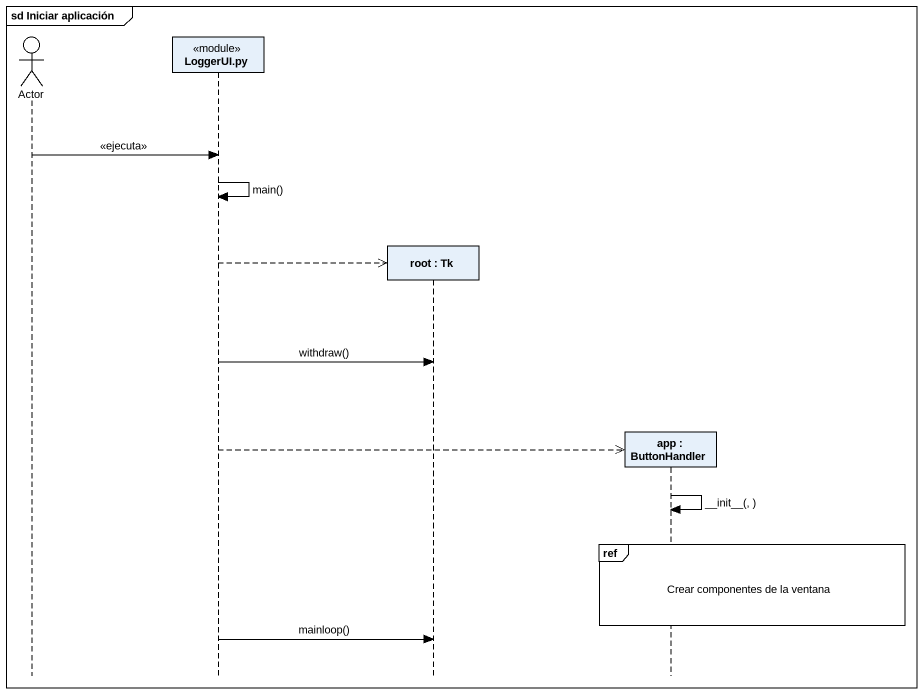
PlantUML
@startuml
mainframe sd Iniciar aplicación
hide footbox
actor "Actor" as Actor_
participant "LoggerUI.py" as LoggerUI_py <<module>>
participant "root : Tk" as root
participant "app : ButtonHandler" as app

Actor_ -> LoggerUI_py : <<ejecuta>>
LoggerUI_py -> LoggerUI_py : main()
LoggerUI_py -->> root **
LoggerUI_py -> root : withdraw()
LoggerUI_py -->> app **
app -> app : ~__init~__(, )
ref over app : Crear componentes de la ventana
LoggerUI_py -> root : mainloop()
@enduml
